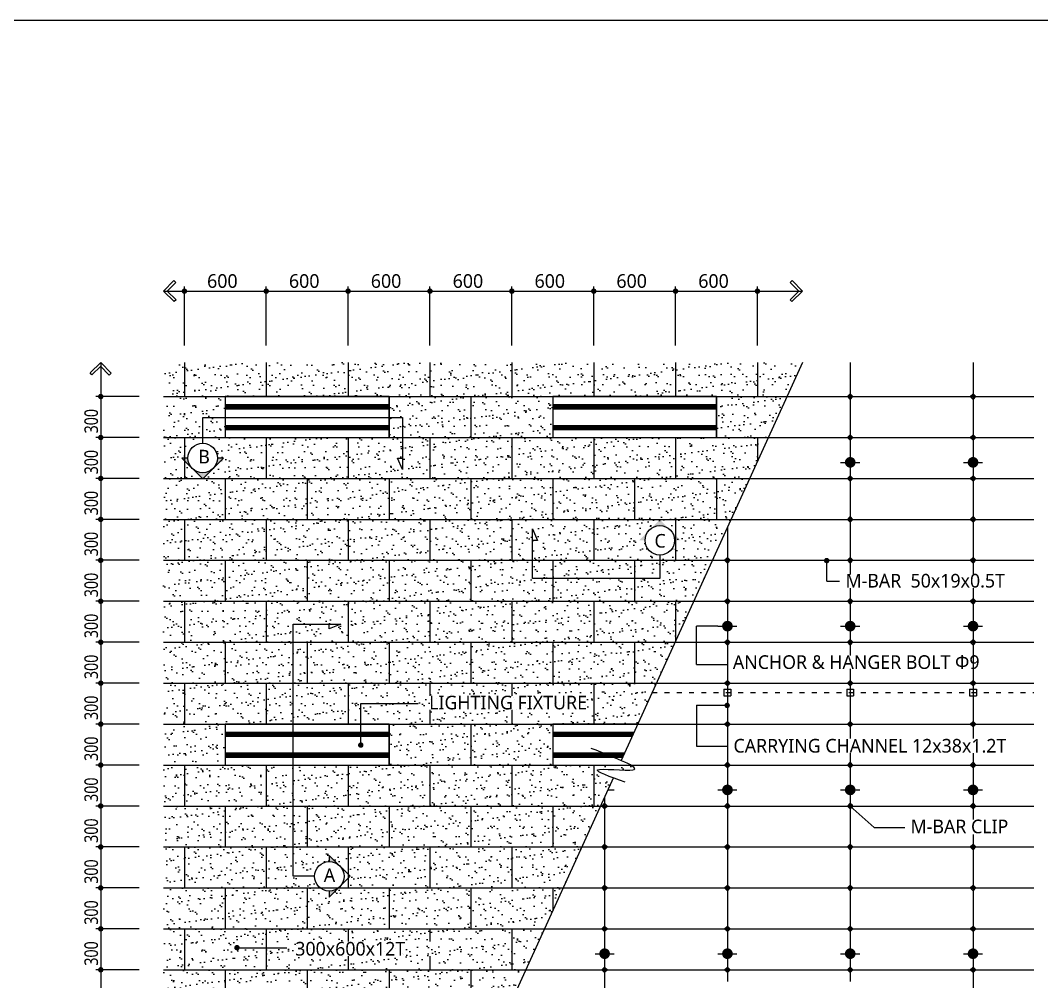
# Model space of a CAD drawing. Header units: millimetres. Extents: x 0 to 21000, y 0 to 5940.
# Drawn here: x 2495 to 4990, y 3593 to 5940 of the extents above; entities that cross this region are included whole.
import ezdxf

# ---------------------------------------------------------------- set-up
doc = ezdxf.new("R2010")
doc.units = ezdxf.units.MM
doc.linetypes.add('ACAD_ISO03W100', pattern=[30, 12, -18])
for name, color, linetype in [('ANCHOR', 4, 'Continuous'), ('CARRING', 6, 'Continuous'), ('CHANNELCLIP', 111, 'Continuous'), ('DIM', 7, 'Continuous'), ('LIG', 2, 'Continuous'), ('LIG2', 6, 'Continuous'), ('M-BAR', 2, 'Continuous'), ('M-BAR-CLIP2', 61, 'Continuous'), ('M-BAR2', 4, 'Continuous'), ('MINOR', 4, 'ACAD_ISO03W100'), ('MITONE2', 5, 'Continuous'), ('TEXT', 3, 'Continuous')]:
    doc.layers.add(name, color=color, linetype=linetype)
doc.styles.add('GHS', font='malgun.ttf')
pattern_1 = [(37.5, (-16686996.23, -37843024.51), (-1.259867162, 38.53647538), [0, -30.4, 0, -34, 0, -32.5]), (7.5, (-16686996.23, -37843024.51), (35.395534105, 56.442921305), [0, -16.4, 0, -27.4, 0, -10.5]), (327.5, (-16687020.83, -37843024.51), (62.282837235, 0.11318107), [0, -10, 0, -36, 0, -47]), (317.5, (-16687020.83, -37843024.51), (60.12253209, 17.5535113), [0, -5, 0, -23.6, 0, -27])]

# ---------------------------------------------------------------- blocks, each defined once
blk = doc.blocks.new('A$C163272C1')
at = {"layer": 'CHANNELCLIP'}
for p, q in [((0, 50), (50, 50)), ((0, 50), (0, 0)), ((50, 50), (50, 0)), ((0, 0), (50, 0))]:
    blk.add_line(p, q, dxfattribs=at)
blk = doc.blocks.new('A$C04CA2050')
at = {"layer": 'TEXT', "color": 1, "linetype": 'ByBlock', "const_width": 0.333}
blk.add_lwpolyline([(0.17, 0.33, 1), (0.5, 0.33, 1)], format="xyb", close=True, dxfattribs=at)
blk = doc.blocks.new('A$C036C36DA')
at = {"layer": 'DIM'}
for p, q in [((0, 11.67), (1.15, 12.84)), ((7.68, 6.49), (1.15, 12.84)), ((5.45, 6.39), (0, 11.67)), ((5.44, 6.54), (0.11, 1.15)), ((7.68, 6.49), (1.28, 0)), ((0.11, 1.15), (1.28, 0))]:
    blk.add_line(p, q, dxfattribs=at)
blk = doc.blocks.new('A$C2A245268')
at = {"layer": 'TEXT', "xscale": 0.2, "yscale": 0.2, "zscale": 0.2}
blk.add_blockref('A$C036C36DA', (0, 0), dxfattribs=at)
blk = doc.blocks.new('A$C52111A00')
at = {"layer": 'TEXT', "xscale": -1}
blk.add_blockref('A$C2A245268', (1.54, 0), dxfattribs=at)

msp = doc.modelspace()

# ---------------------------------------------------------------- hatches: boundary and pattern name
h = msp.add_hatch(color=256)
h.paths.add_polyline_path([(4082.4, 4695.6, -0.198912), (4093, 4670.2), (4107.9, 4670.2)])
h.paths.add_polyline_path([(4057, 4721.1), (4031.5, 4695.6, -0.198912), (4057, 4706.2, -0.198912), (4082.4, 4695.6)])
h.paths.add_polyline_path([(4021, 4670.2, -0.198912), (4031.5, 4695.6), (4006.1, 4670.2)])
h = msp.add_hatch(color=7)
h.paths.add_polyline_path([(3249.4, 3900.6), (3274.8, 3875.1, 0.198912), (3249.4, 3885.7)])
h.paths.add_polyline_path([(3274.8, 3875.1), (3300.3, 3849.7), (3274.8, 3824.2, 0.198912), (3285.4, 3849.7, 0.198912)])
h.paths.add_polyline_path([(3285.4, 3849.7, 0.198912), (3274.8, 3875.1), (3300.3, 3849.7), (3274.8, 3824.2, 0.198912)], flags=16)
h = msp.add_hatch(color=7)
h.paths.add_polyline_path([(3249.4, 3798.7), (3274.8, 3824.2, -0.198912), (3249.4, 3813.7)])
h.paths.add_polyline_path([(3274.8, 3824.2), (3300.3, 3849.7), (3274.8, 3875.1, -0.198912), (3285.4, 3849.7, -0.198912)])
h.paths.add_polyline_path([(3285.4, 3849.7, -0.198912), (3274.8, 3824.2), (3300.3, 3849.7), (3274.8, 3875.1, -0.198912)], flags=16)
at = {"layer": 'MITONE2'}
h = msp.add_hatch(dxfattribs=at)
h.set_pattern_fill('AR-SAND', color=1, scale=20, style=0)
h.set_pattern_definition(pattern_1)
h.paths.add_polyline_path([(2895.4, 5104.7), (2844.2, 5104.7), (2844.2, 5021.4), (2895.4, 5021.4)])
h.paths.add_polyline_path([(3095.4, 5104.7), (2895.4, 5104.7), (2895.4, 5021.4), (3095.4, 5021.4)])
h.paths.add_polyline_path([(3295.4, 5104.7), (3095.4, 5104.7), (3095.4, 5021.4), (3295.4, 5021.4)])
h.paths.add_polyline_path([(3495.4, 5104.7), (3295.4, 5104.7), (3295.4, 5021.4), (3495.4, 5021.4)])
h.paths.add_polyline_path([(3695.4, 5104.7), (3495.4, 5104.7), (3495.4, 5021.4), (3695.4, 5021.4)])
h.paths.add_polyline_path([(3895.4, 5104.7), (3695.4, 5104.7), (3695.4, 5021.4), (3895.4, 5021.4)])
h.paths.add_polyline_path([(4095.4, 5104.7), (3895.4, 5104.7), (3895.4, 5021.4), (4095.4, 5021.4)])
h.paths.add_polyline_path([(4295.4, 5104.7), (4095.4, 5104.7), (4095.4, 5021.4), (4295.4, 5021.4)])
h.paths.add_polyline_path([(4405.8, 5104.7), (4295.4, 5104.7), (4295.4, 5021.4), (4367.9, 5021.4)])
h = msp.add_hatch(dxfattribs=at)
h.set_pattern_fill('AR-SAND', color=1, scale=20, style=0)
h.set_pattern_definition(pattern_1)
h.paths.add_polyline_path([(4367.9, 5021.4), (4195.4, 5021.4), (4195.4, 4921.4), (4322.3, 4921.4)])
h.paths.add_polyline_path([(3795.4, 5021.4), (3595.4, 5021.4), (3595.4, 4921.4), (3795.4, 4921.4)])
h.paths.add_polyline_path([(3595.4, 5021.4), (3395.4, 5021.4), (3395.4, 4970.1), (3428.3, 4970.1), (3428.3, 4921.4), (3595.4, 4921.4)])
h.paths.add_polyline_path([(3428.3, 4970.1), (3395.4, 4970.1), (3395.4, 4921.4), (3428.3, 4921.4)])
h.paths.add_polyline_path([(2995.4, 4970.1), (2940.2, 4970.1), (2940.2, 4921.4), (2995.4, 4921.4)], flags=16)
h.paths.add_polyline_path([(2995.4, 5021.4), (2844.2, 5021.4), (2844.2, 4921.4), (2940.2, 4921.4), (2940.2, 4970.1), (2995.4, 4970.1)])
h.paths.add_polyline_path([(2895.4, 4921.4), (2844.2, 4921.4), (2844.2, 4821.4), (2895.4, 4821.4), (2895.4, 4865.1), (2889.3, 4871.2), (2895.4, 4871.2)])
h.paths.add_polyline_path([(2940.2, 4921.4), (2895.4, 4921.4), (2895.4, 4871.2), (2904.2, 4871.2, -0.414214), (2940.2, 4907.2)])
h.paths.add_polyline_path([(2895.4, 4865.1), (2895.4, 4821.4), (2939.2, 4821.4)])
h.paths.add_polyline_path([(3095.4, 4921.4), (2940.2, 4921.4), (2940.2, 4907.2, -0.414214), (2976.2, 4871.2), (2991.1, 4871.2), (2941.3, 4821.4), (3095.4, 4821.4)])
h.paths.add_polyline_path([(3295.4, 4921.4), (3095.4, 4921.4), (3095.4, 4821.4), (3295.4, 4821.4)])
h.paths.add_polyline_path([(3428.3, 4921.4), (3295.4, 4921.4), (3295.4, 4821.4), (3495.4, 4821.4), (3495.4, 4921.4), (3428.3, 4921.4), (3428.3, 4843.2), (3416.3, 4871.2), (3428.3, 4871.2)])
h.paths.add_polyline_path([(3695.4, 4921.4), (3495.4, 4921.4), (3495.4, 4821.4), (3695.4, 4821.4)])
h.paths.add_polyline_path([(3895.4, 4921.4), (3695.4, 4921.4), (3695.4, 4821.4), (3895.4, 4821.4)])
h.paths.add_polyline_path([(4095.4, 4921.4), (3895.4, 4921.4), (3895.4, 4821.4), (4095.4, 4821.4)])
h.paths.add_polyline_path([(4295.4, 4921.4), (4095.4, 4921.4), (4095.4, 4821.4), (4276.7, 4821.4), (4295.4, 4862.4)])
h.paths.add_polyline_path([(4322.3, 4921.4), (4295.4, 4921.4), (4295.4, 4862.4)])
h = msp.add_hatch(dxfattribs=at)
h.set_pattern_fill('AR-SAND', color=1, scale=20, style=0)
h.set_pattern_definition(pattern_1)
h.paths.add_polyline_path([(4276.7, 4821.4), (4195.4, 4821.4), (4195.4, 4721.4), (4231.1, 4721.4)])
h.paths.add_polyline_path([(4195.4, 4821.4), (3995.4, 4821.4), (3995.4, 4721.4), (4195.4, 4721.4)])
h.paths.add_polyline_path([(3995.4, 4821.4), (3795.4, 4821.4), (3795.4, 4721.4), (3995.4, 4721.4)])
h.paths.add_polyline_path([(3795.4, 4821.4), (3595.4, 4821.4), (3595.4, 4721.4), (3795.4, 4721.4)])
h.paths.add_polyline_path([(3595.4, 4821.4), (3395.4, 4821.4), (3395.4, 4721.4), (3595.4, 4721.4)])
h.paths.add_polyline_path([(3395.4, 4821.4), (3195.4, 4821.4), (3195.4, 4721.4), (3395.4, 4721.4)])
h.paths.add_polyline_path([(3195.4, 4821.4), (2995.4, 4821.4), (2995.4, 4721.4), (3195.4, 4721.4)])
h.paths.add_polyline_path([(2995.4, 4821.4), (2941.3, 4821.4), (2940.2, 4820.3), (2939.2, 4821.4), (2844.2, 4821.4), (2844.2, 4721.4), (2995.4, 4721.4)])
h.paths.add_polyline_path([(2895.4, 4721.4), (2844.2, 4721.4), (2844.2, 4621.4), (2895.4, 4621.4)])
h.paths.add_polyline_path([(3095.4, 4721.4), (2895.4, 4721.4), (2895.4, 4621.4), (3095.4, 4621.4)])
h.paths.add_polyline_path([(3295.4, 4721.4), (3095.4, 4721.4), (3095.4, 4621.4), (3295.4, 4621.4)])
h.paths.add_polyline_path([(3495.4, 4721.4), (3295.4, 4721.4), (3295.4, 4621.4), (3495.4, 4621.4)])
h.paths.add_polyline_path([(3695.4, 4721.4), (3495.4, 4721.4), (3495.4, 4621.4), (3695.4, 4621.4)])
h.paths.add_polyline_path([(3745.8, 4698.2), (3757.8, 4670.2), (3745.8, 4670.2), (3745.8, 4621.4), (3895.4, 4621.4), (3895.4, 4721.4), (3695.4, 4721.4), (3695.4, 4621.4), (3745.8, 4621.4)])
h.paths.add_polyline_path([(4093, 4670.2, -0.414214), (4057, 4634.2), (4057, 4621.4), (4095.4, 4621.4), (4095.4, 4721.4), (3895.4, 4721.4), (3895.4, 4621.4), (4057, 4621.4), (4057, 4634.2, -0.414214), (4021, 4670.2, -1)])
h.paths.add_polyline_path([(4231.1, 4721.4), (4095.4, 4721.4), (4095.4, 4621.4), (4185.5, 4621.4)])
h = msp.add_hatch(dxfattribs=at)
h.set_pattern_fill('AR-SAND', color=1, scale=20, style=0)
h.set_pattern_definition(pattern_1)
h.paths.add_polyline_path([(4185.5, 4621.4), (4057, 4621.4), (4057, 4576.8), (3995.4, 4576.8), (3995.4, 4521.4), (4139.9, 4521.4)])
h.paths.add_polyline_path([(4057, 4621.4), (3995.4, 4621.4), (3995.4, 4576.8), (4057, 4576.8)], flags=16)
h.paths.add_polyline_path([(3995.4, 4621.4), (3795.4, 4621.4), (3795.4, 4576.8), (3995.4, 4576.8)])
h.paths.add_polyline_path([(3995.4, 4576.8), (3795.4, 4576.8), (3795.4, 4521.4), (3995.4, 4521.4)])
h.paths.add_polyline_path([(3795.4, 4621.4), (3745.8, 4621.4), (3745.8, 4576.8), (3795.4, 4576.8)])
h.paths.add_polyline_path([(3795.4, 4576.8), (3745.8, 4576.8), (3745.8, 4621.4), (3595.4, 4621.4), (3595.4, 4521.4), (3795.4, 4521.4)])
h.paths.add_polyline_path([(3595.4, 4621.4), (3395.4, 4621.4), (3395.4, 4521.4), (3595.4, 4521.4)])
h.paths.add_polyline_path([(3395.4, 4621.4), (3195.4, 4621.4), (3195.4, 4521.4), (3395.4, 4521.4)])
h.paths.add_polyline_path([(3195.4, 4621.4), (2995.4, 4621.4), (2995.4, 4521.4), (3195.4, 4521.4)])
h.paths.add_polyline_path([(2995.4, 4621.4), (2844.2, 4621.4), (2844.2, 4521.4), (2995.4, 4521.4)])
h.paths.add_polyline_path([(2895.4, 4521.4), (2844.2, 4521.4), (2844.2, 4421.4), (2895.4, 4421.4)])
h.paths.add_polyline_path([(3095.4, 4521.4), (2895.4, 4521.4), (2895.4, 4421.4), (3095.4, 4421.4)])
h.paths.add_polyline_path([(3295.4, 4521.4), (3095.4, 4521.4), (3095.4, 4421.4), (3161.4, 4421.4), (3161.4, 4465.7), (3277.4, 4465.7), (3249.4, 4453.7), (3249.4, 4465.7), (3161.4, 4465.7), (3161.4, 4421.4), (3295.4, 4421.4)])
h.paths.add_polyline_path([(3495.4, 4521.4), (3295.4, 4521.4), (3295.4, 4421.4), (3495.4, 4421.4)])
h.paths.add_polyline_path([(3695.4, 4521.4), (3495.4, 4521.4), (3495.4, 4421.4), (3695.4, 4421.4)])
h.paths.add_polyline_path([(3895.4, 4521.4), (3695.4, 4521.4), (3695.4, 4421.4), (3895.4, 4421.4)])
h.paths.add_polyline_path([(4095.4, 4521.4), (3895.4, 4521.4), (3895.4, 4421.4), (4094.3, 4421.4), (4095.4, 4423.7)])
h.paths.add_polyline_path([(4139.9, 4521.4), (4095.4, 4521.4), (4095.4, 4423.7)])
h = msp.add_hatch(dxfattribs=at)
h.set_pattern_fill('AR-SAND', color=1, scale=20, style=0)
h.set_pattern_definition(pattern_1)
h.paths.add_polyline_path([(4094.3, 4421.4), (3995.4, 4421.4), (3995.4, 4321.4), (4048.7, 4321.4)])
h.paths.add_polyline_path([(3995.4, 4421.4), (3795.4, 4421.4), (3795.4, 4321.4), (3995.4, 4321.4)])
h.paths.add_polyline_path([(3795.4, 4421.4), (3595.4, 4421.4), (3595.4, 4321.4), (3795.4, 4321.4)])
h.paths.add_polyline_path([(3595.4, 4421.4), (3395.4, 4421.4), (3395.4, 4321.4), (3595.4, 4321.4)])
h.paths.add_polyline_path([(3395.4, 4421.4), (3195.4, 4421.4), (3195.4, 4321.4), (3395.4, 4321.4)])
h.paths.add_polyline_path([(3195.4, 4421.4), (3161.4, 4421.4), (3161.4, 4321.4), (3195.4, 4321.4)])
h.paths.add_polyline_path([(3161.4, 4421.4), (2995.4, 4421.4), (2995.4, 4321.4), (3161.4, 4321.4)])
h.paths.add_polyline_path([(2995.4, 4421.4), (2844.2, 4421.4), (2844.2, 4321.4), (2995.4, 4321.4)])
h.paths.add_polyline_path([(2895.4, 4321.4), (2844.2, 4321.4), (2844.2, 4221.4), (2895.4, 4221.4)])
h.paths.add_polyline_path([(3095.4, 4321.4), (2895.4, 4321.4), (2895.4, 4221.4), (3095.4, 4221.4)])
h.paths.add_polyline_path([(3161.4, 4321.4), (3095.4, 4321.4), (3095.4, 4221.4), (3161.4, 4221.4)])
h.paths.add_polyline_path([(3295.4, 4321.4), (3161.4, 4321.4), (3161.4, 4221.4), (3295.4, 4221.4)])
h.paths.add_polyline_path([(3895.4, 4321.4), (3295.4, 4321.4), (3295.4, 4221.4), (3895.4, 4221.4)])
h.paths.add_polyline_path([(4048.7, 4321.4), (3895.4, 4321.4), (3895.4, 4221.4), (4003.1, 4221.4)])
h.paths.add_polyline_path([(3484.7, 4249.1), (3894.2, 4249.1), (3894.2, 4300.7), (3484.7, 4300.7)], flags=24)
h = msp.add_hatch(dxfattribs=at)
h.set_pattern_fill('AR-SAND', color=1, scale=20, style=0)
h.set_pattern_definition(pattern_1)
h.paths.add_polyline_path([(3795.4, 4221.4), (3595.4, 4221.4), (3595.4, 4121.4), (3795.4, 4121.4)])
h.paths.add_polyline_path([(3595.4, 4221.4), (3395.4, 4221.4), (3395.4, 4121.4), (3595.4, 4121.4)])
h.paths.add_polyline_path([(2995.4, 4221.4), (2844.2, 4221.4), (2844.2, 4121.4), (2995.4, 4121.4)])
h.paths.add_polyline_path([(2895.4, 4121.4), (2844.2, 4121.4), (2844.2, 4021.4), (2895.4, 4021.4)])
h.paths.add_polyline_path([(3095.4, 4121.4), (2895.4, 4121.4), (2895.4, 4021.4), (3095.4, 4021.4)])
h.paths.add_polyline_path([(3161.4, 4121.4), (3095.4, 4121.4), (3095.4, 4021.4), (3161.4, 4021.4)])
h.paths.add_polyline_path([(3295.4, 4121.4), (3161.4, 4121.4), (3161.4, 4021.4), (3295.4, 4021.4)])
h.paths.add_polyline_path([(3495.4, 4121.4), (3295.4, 4121.4), (3295.4, 4021.4), (3495.4, 4021.4)])
h.paths.add_polyline_path([(3695.4, 4121.4), (3495.4, 4121.4), (3495.4, 4021.4), (3695.4, 4021.4)])
h.paths.add_polyline_path([(3895.4, 4121.4), (3695.4, 4121.4), (3695.4, 4021.4), (3895.4, 4021.4)])
h = msp.add_hatch(dxfattribs=at)
h.set_pattern_fill('AR-SAND', color=1, scale=20, style=0)
h.set_pattern_definition(pattern_1)
edge = h.paths.add_edge_path()
edge.add_spline(control_points=[(3972.4, 4079.4), (3935.8, 4092.6), (3856.4, 4121.2), (4006.2, 4102.4), (3996, 4115.4), (3985.5, 4121.4)], knot_values=[0, 0, 0, 0, 3.707806, 8.044304, 10.15109, 10.15109, 10.15109, 10.15109], degree=3, periodic=0)
edge.add_line((3985.5, 4121.4), (3957.5, 4121.4))
edge.add_line((3957.5, 4121.4), (3895.4, 4121.4))
edge.add_line((3895.4, 4121.4), (3895.4, 4021.4))
edge.add_line((3895.4, 4021.4), (3911.9, 4021.4))
edge.add_line((3911.9, 4021.4), (3943.3, 4090))
h = msp.add_hatch(dxfattribs=at)
h.set_pattern_fill('AR-SAND', color=1, scale=20, style=0)
h.set_pattern_definition(pattern_1)
h.paths.add_polyline_path([(2995.4, 4021.4), (2844.2, 4021.4), (2844.2, 3921.4), (2995.4, 3921.4)])
h.paths.add_polyline_path([(3161.4, 4021.4), (2995.4, 4021.4), (2995.4, 3921.4), (3161.4, 3921.4)])
h.paths.add_polyline_path([(3195.4, 4021.4), (3161.4, 4021.4), (3161.4, 3921.4), (3195.4, 3921.4)])
h.paths.add_polyline_path([(3395.4, 4021.4), (3195.4, 4021.4), (3195.4, 3921.4), (3395.4, 3921.4)])
h.paths.add_polyline_path([(3595.4, 4021.4), (3395.4, 4021.4), (3395.4, 3921.4), (3595.4, 3921.4)])
h.paths.add_polyline_path([(3795.4, 4021.4), (3595.4, 4021.4), (3595.4, 3921.4), (3795.4, 3921.4)])
h.paths.add_polyline_path([(3911.9, 4021.4), (3795.4, 4021.4), (3795.4, 3921.4), (3866.4, 3921.4)])
h.paths.add_polyline_path([(3866.4, 3921.4), (3695.4, 3921.4), (3695.4, 3821.4), (3820.8, 3821.4)])
h.paths.add_polyline_path([(3695.4, 3921.4), (3495.4, 3921.4), (3495.4, 3821.4), (3695.4, 3821.4)])
h.paths.add_polyline_path([(3495.4, 3921.4), (3295.4, 3921.4), (3295.4, 3854.6), (3300.3, 3849.7), (3295.4, 3844.7), (3295.4, 3821.4), (3495.4, 3821.4)])
h.paths.add_polyline_path([(3295.4, 3921.4), (3161.4, 3921.4), (3161.4, 3849.7), (3213.4, 3849.7, -0.414214), (3249.4, 3885.7), (3249.4, 3900.6), (3295.4, 3854.6)])
h.paths.add_polyline_path([(3213.4, 3849.7), (3161.4, 3849.7), (3161.4, 3921.4), (3095.4, 3921.4), (3095.4, 3821.4), (3227.1, 3821.4, -0.229994)])
h.paths.add_polyline_path([(3095.4, 3921.4), (2895.4, 3921.4), (2895.4, 3821.4), (3095.4, 3821.4)])
h.paths.add_polyline_path([(2895.4, 3921.4), (2844.2, 3921.4), (2844.2, 3821.4), (2895.4, 3821.4)])
h.paths.add_polyline_path([(3295.4, 3844.7), (3272, 3821.4), (3295.4, 3821.4)])
h.paths.add_polyline_path([(2995.4, 3821.4), (2844.2, 3821.4), (2844.2, 3721.4), (2995.4, 3721.4)])
h.paths.add_polyline_path([(3195.4, 3821.4), (2995.4, 3821.4), (2995.4, 3721.4), (3195.4, 3721.4)])
h.paths.add_polyline_path([(3395.4, 3821.4), (3272, 3821.4), (3249.4, 3798.7), (3249.4, 3813.7, -0.168196), (3227.1, 3821.4), (3195.4, 3821.4), (3195.4, 3721.4), (3395.4, 3721.4)])
h.paths.add_polyline_path([(3595.4, 3821.4), (3395.4, 3821.4), (3395.4, 3721.4), (3595.4, 3721.4)])
h.paths.add_polyline_path([(3795.4, 3821.4), (3595.4, 3821.4), (3595.4, 3721.4), (3775.2, 3721.4), (3795.4, 3765.7)])
h.paths.add_polyline_path([(3820.8, 3821.4), (3795.4, 3821.4), (3795.4, 3765.7)])
h.paths.add_polyline_path([(3775.2, 3721.4), (3695.4, 3721.4), (3695.4, 3621.4), (3729.6, 3621.4)])
h.paths.add_polyline_path([(3695.4, 3721.4), (2895.4, 3721.4), (2895.4, 3621.4), (3695.4, 3621.4)])
h.paths.add_polyline_path([(2895.4, 3721.4), (2844.2, 3721.4), (2844.2, 3621.4), (2895.4, 3621.4)])
h.paths.add_polyline_path([(3157.8, 3647.1), (3640.3, 3647.1), (3640.3, 3697.8), (3157.8, 3697.8)], flags=24)
h = msp.add_hatch(dxfattribs=at)
h.set_pattern_fill('AR-SAND', color=1, scale=20, style=0)
h.set_pattern_definition(pattern_1)
h.paths.add_polyline_path([(2995.4, 3621.4), (2844.2, 3621.4), (2844.2, 3521.4), (2995.4, 3521.4)])
h.paths.add_polyline_path([(3195.4, 3621.4), (2995.4, 3621.4), (2995.4, 3521.4), (3195.4, 3521.4)])
h.paths.add_polyline_path([(3395.4, 3621.4), (3195.4, 3621.4), (3195.4, 3521.4), (3395.4, 3521.4)])
h.paths.add_polyline_path([(3595.4, 3621.4), (3395.4, 3621.4), (3395.4, 3521.4), (3595.4, 3521.4)])
h.paths.add_polyline_path([(3729.6, 3621.4), (3595.4, 3621.4), (3595.4, 3521.4), (3684, 3521.4)])
h.paths.add_polyline_path([(3684, 3521.4), (3495.4, 3521.4), (3495.4, 3421.4), (3638.4, 3421.4)])
h.paths.add_polyline_path([(3495.4, 3521.4), (3295.4, 3521.4), (3295.4, 3421.4), (3495.4, 3421.4)])
h.paths.add_polyline_path([(3295.4, 3521.4), (3095.4, 3521.4), (3095.4, 3421.4), (3295.4, 3421.4)])
h.paths.add_polyline_path([(3095.4, 3521.4), (2895.4, 3521.4), (2895.4, 3421.4), (3095.4, 3421.4)])
h.paths.add_polyline_path([(2895.4, 3521.4), (2844.2, 3521.4), (2844.2, 3421.4), (2895.4, 3421.4)])
at = {"layer": 'TEXT'}
h = msp.add_hatch(color=7, dxfattribs=at)
h.paths.add_polyline_path([(2991.1, 4871.2), (2976.2, 4871.2, -0.198912), (2965.7, 4845.7)])
h.paths.add_polyline_path([(2965.7, 4845.7, -0.414214), (2914.8, 4845.7), (2940.2, 4820.3)])
h.paths.add_polyline_path([(2904.2, 4871.2), (2889.3, 4871.2), (2914.8, 4845.7, -0.198912)])

# ---------------------------------------------------------------- linework, layer by layer
for p, q in [((4405.8, 5104.7), (3962.6, 4132.5)), ((3943.7, 4091), (3509.2, 3138))]:
    msp.add_line(p, q)
msp.add_lwpolyline([(0, 0), (8400, 0), (8400, 5940), (0, 5940)], close=True)
msp.add_spline([(3972.4, 4079.4), (3904.7, 4109.7), (3991.4, 4109.6), (3889.6, 4161.9)], degree=3)
at = {"layer": 'ANCHOR'}
for p, q in [((4498.7, 4860.7), (4545.4, 4860.7)), ((4798.7, 4860.7), (4845.4, 4860.7)), ((4198.7, 4460.7), (4245.4, 4460.7)), ((4498.7, 4460.7), (4545.4, 4460.7)), ((4798.7, 4460.7), (4845.4, 4460.7)), ((3929.9, 4060.7), (3945.4, 4060.7)), ((4198.7, 4060.7), (4245.4, 4060.7)), ((4498.7, 4060.7), (4545.4, 4060.7)), ((4798.7, 4060.7), (4845.4, 4060.7)), ((3898.7, 3660.7), (3945.4, 3660.7)), ((4198.7, 3660.7), (4245.4, 3660.7)), ((4498.7, 3660.7), (4545.4, 3660.7)), ((4798.7, 3660.7), (4845.4, 3660.7))]:
    msp.add_line(p, q, dxfattribs=at)
at = {"layer": 'ANCHOR', "const_width": 13}
for points in [[(4515.6, 4860.7, 1), (4528.6, 4860.7, 1)], [(4815.6, 4860.7, 1), (4828.6, 4860.7, 1)], [(4215.6, 4460.7, 1), (4228.6, 4460.7, 1)], [(4515.6, 4460.7, 1), (4528.6, 4460.7, 1)], [(4815.6, 4460.7, 1), (4828.6, 4460.7, 1)], [(4215.6, 4060.7, 1), (4228.6, 4060.7, 1)], [(4515.6, 4060.7, 1), (4528.6, 4060.7, 1)], [(4815.6, 4060.7, 1), (4828.6, 4060.7, 1)], [(3915.6, 3660.7, 1), (3928.6, 3660.7, 1)], [(4215.6, 3660.7, 1), (4228.6, 3660.7, 1)], [(4515.6, 3660.7, 1), (4528.6, 3660.7, 1)], [(4815.6, 3660.7, 1), (4828.6, 3660.7, 1)]]:
    msp.add_lwpolyline(points, format="xyb", close=True, dxfattribs=at)
at = {"layer": 'CARRING', "color": 2}
for p, q in [((4522.1, 5104.7), (4522.1, 4586.9)), ((4822.1, 5104.7), (4822.1, 4728.1)), ((4822.1, 4742.5), (4822.1, 4586.9)), ((4222.1, 4701.6), (4222.1, 4388.6)), ((4522.1, 4553.3), (4522.1, 4388.6)), ((4822.1, 4553.3), (4822.1, 4186)), ((4222.1, 4414.6), (4222.1, 4167.8)), ((4522.1, 4356.2), (4522.1, 4186)), ((4222.1, 4167.8), (4222.1, 3592.8)), ((4522.1, 4150.4), (4522.1, 3592.8)), ((4822.1, 4150.4), (4822.1, 3988.6)), ((3922.1, 4043.5), (3922.1, 3138)), ((4822.1, 3951.4), (4822.1, 3528.1))]:
    msp.add_line(p, q, dxfattribs=at)
at = {"layer": 'DIM', "linetype": 'ByBlock'}
for p, q in [((2895.4, 5145.7), (2895.4, 5290.4)), ((3095.4, 5145.7), (3095.4, 5290.4)), ((3295.4, 5145.7), (3295.4, 5290.4)), ((3495.4, 5145.7), (3495.4, 5290.4)), ((3695.4, 5145.7), (3695.4, 5290.4)), ((3895.4, 5145.7), (3895.4, 5290.4)), ((4095.4, 5145.7), (4095.4, 5290.4)), ((4295.4, 5145.7), (4295.4, 5290.4)), ((2844.2, 5278.8), (2995.4, 5278.8)), ((2892.1, 5278.8), (3095.4, 5278.8)), ((3092.1, 5278.8), (3295.4, 5278.8)), ((3292.1, 5278.8), (3307.7, 5278.8)), ((3292.1, 5278.8), (3495.4, 5278.8)), ((3492.1, 5278.8), (3507.7, 5278.8)), ((3492.1, 5278.8), (3695.4, 5278.8)), ((3692.1, 5278.8), (3707.7, 5278.8)), ((3692.1, 5278.8), (3895.4, 5278.8)), ((3892.1, 5278.8), (3907.7, 5278.8)), ((3892.1, 5278.8), (4095.4, 5278.8)), ((4092.1, 5278.8), (4107.7, 5278.8)), ((4092.1, 5278.8), (4295.4, 5278.8)), ((4292.1, 5278.8), (4307.7, 5278.8)), ((4292.1, 5278.8), (4405.8, 5278.8)), ((2784.9, 5021.4), (2679.3, 5021.4)), ((2784.9, 4921.4), (2679.3, 4921.4)), ((2784.9, 4821.4), (2679.3, 4821.4)), ((2784.9, 4721.4), (2679.3, 4721.4)), ((2784.9, 4621.4), (2679.3, 4621.4)), ((2784.9, 4521.4), (2679.3, 4521.4)), ((2784.9, 4421.4), (2679.3, 4421.4)), ((2784.9, 4321.4), (2679.3, 4321.4)), ((2784.9, 4221.4), (2679.3, 4221.4)), ((2784.9, 4121.4), (2679.3, 4121.4)), ((2784.9, 4021.4), (2679.3, 4021.4)), ((2784.9, 3921.4), (2679.3, 3921.4)), ((2784.9, 3821.4), (2679.3, 3821.4)), ((2784.9, 3721.4), (2679.3, 3721.4)), ((2784.9, 3621.4), (2679.3, 3621.4))]:
    msp.add_line(p, q, dxfattribs=at)
at = {"layer": 'DIM'}
for p, q in [((2691, 5104.7), (2691, 5021.4)), ((2691, 5021.4), (2691, 4921.4)), ((2691, 4921.4), (2691, 4821.4)), ((2691, 4821.4), (2691, 4721.4)), ((2691, 4721.4), (2691, 4621.4)), ((2691, 4621.4), (2691, 4521.4)), ((2691, 4521.4), (2691, 4421.4)), ((2691, 4421.4), (2691, 4321.4)), ((2691, 4321.4), (2691, 4221.4)), ((2691, 4221.4), (2691, 4121.4)), ((2691, 4121.4), (2691, 4021.4)), ((2691, 4021.4), (2691, 3921.4)), ((2691, 3921.4), (2691, 3821.4)), ((2691, 3821.4), (2691, 3721.4)), ((2691, 3721.4), (2691, 3621.4)), ((2691, 3621.4), (2691, 3521.4))]:
    msp.add_line(p, q, dxfattribs=at)
at = {"layer": 'DIM', "linetype": 'ByBlock', "const_width": 6.67}
for points in [[(2898.7, 5278.8, -1), (2892.1, 5278.8, -1)], [(3098.7, 5278.8, -1), (3092.1, 5278.8, -1)], [(3298.7, 5278.8, -1), (3292.1, 5278.8, -1)], [(3498.7, 5278.8, -1), (3492.1, 5278.8, -1)], [(3698.7, 5278.8, -1), (3692.1, 5278.8, -1)], [(3898.7, 5278.8, -1), (3892.1, 5278.8, -1)], [(4098.7, 5278.8, -1), (4092.1, 5278.8, -1)], [(4298.7, 5278.8, -1), (4292.1, 5278.8, -1)], [(2694.3, 5021.4, 1), (2687.7, 5021.4, 1)], [(2694.3, 4921.4, 1), (2687.7, 4921.4, 1)], [(2694.3, 4821.4, 1), (2687.7, 4821.4, 1)], [(2694.3, 4721.4, 1), (2687.7, 4721.4, 1)], [(2694.3, 4621.4, 1), (2687.7, 4621.4, 1)], [(2694.3, 4521.4, 1), (2687.7, 4521.4, 1)], [(2694.3, 4421.4, 1), (2687.7, 4421.4, 1)], [(2694.3, 4321.4, 1), (2687.7, 4321.4, 1)], [(2694.3, 4221.4, 1), (2687.7, 4221.4, 1)], [(2694.3, 4121.4, 1), (2687.7, 4121.4, 1)], [(2694.3, 4021.4, 1), (2687.7, 4021.4, 1)], [(2694.3, 3921.4, 1), (2687.7, 3921.4, 1)], [(2694.3, 3821.4, 1), (2687.7, 3821.4, 1)], [(2694.3, 3721.4, 1), (2687.7, 3721.4, 1)], [(2694.3, 3621.4, 1), (2687.7, 3621.4, 1)]]:
    msp.add_lwpolyline(points, format="xyb", close=True, dxfattribs=at)
at = {"layer": 'LIG'}
for points in [[(3395.4, 5021.4), (2995.4, 5021.4), (2995.4, 4921.4), (3395.4, 4921.4)], [(4195.4, 5021.4), (3795.4, 5021.4), (3795.4, 4921.4), (4195.4, 4921.4)], [(3395.4, 4221.4), (2995.4, 4221.4), (2995.4, 4121.4), (3395.4, 4121.4)]]:
    msp.add_lwpolyline(points, close=True, dxfattribs=at)
msp.add_lwpolyline([(4003.1, 4221.4), (3795.4, 4221.4), (3795.4, 4121.4), (3957.5, 4121.4)], dxfattribs=at)
at = {"layer": 'LIG2'}
for p, q in [((2995.4, 5001.8), (3395.4, 5001.8)), ((2995.4, 4999.3), (3395.4, 4999.3)), ((2995.4, 4996.8), (3395.4, 4996.8)), ((2995.4, 4994.3), (3395.4, 4994.3)), ((2995.4, 4991.8), (3395.4, 4991.8)), ((3795.4, 5001.8), (4195.4, 5001.8)), ((3795.4, 4999.3), (4195.4, 4999.3)), ((3795.4, 4996.8), (4195.4, 4996.8)), ((3795.4, 4994.3), (4195.4, 4994.3)), ((3795.4, 4991.8), (4195.4, 4991.8)), ((2995.4, 4951), (3395.4, 4951)), ((2995.4, 4948.5), (3395.4, 4948.5)), ((2995.4, 4946), (3395.4, 4946)), ((2995.4, 4943.5), (3395.4, 4943.5)), ((2995.4, 4941), (3395.4, 4941)), ((3795.4, 4951), (4195.4, 4951)), ((3795.4, 4948.5), (4195.4, 4948.5)), ((3795.4, 4946), (4195.4, 4946)), ((3795.4, 4943.5), (4195.4, 4943.5)), ((3795.4, 4941), (4195.4, 4941)), ((2995.4, 4201.8), (3395.4, 4201.8)), ((2995.4, 4199.3), (3395.4, 4199.3)), ((2995.4, 4196.8), (3395.4, 4196.8)), ((2995.4, 4194.3), (3395.4, 4194.3)), ((2995.4, 4191.8), (3395.4, 4191.8)), ((3795.4, 4201.8), (3994.2, 4201.8)), ((3795.4, 4199.3), (3993.1, 4199.3)), ((3795.4, 4196.8), (3991.9, 4196.8)), ((3795.4, 4194.3), (3990.8, 4194.3)), ((3795.4, 4191.8), (3989.6, 4191.8)), ((2995.4, 4151), (3395.4, 4151)), ((2995.4, 4148.5), (3395.4, 4148.5)), ((2995.4, 4146), (3395.4, 4146)), ((2995.4, 4143.5), (3395.4, 4143.5)), ((3795.4, 4151), (3971, 4151)), ((3795.4, 4148.5), (3969.9, 4148.5)), ((3795.4, 4146), (3968.7, 4146)), ((3795.4, 4143.5), (3967.6, 4143.5)), ((2995.4, 4141), (3395.4, 4141)), ((3795.4, 4141), (3966.5, 4141))]:
    msp.add_line(p, q, dxfattribs=at)
at = {"layer": 'M-BAR', "color": 6}
for p, q in [((4367.9, 5021.4), (4970.9, 5021.4)), ((4322.3, 4921.4), (4970.9, 4921.4)), ((4276.7, 4821.4), (4970.9, 4821.4)), ((4231.1, 4721.4), (4970.9, 4721.4)), ((4185.5, 4621.4), (4970.9, 4621.4)), ((4139.9, 4521.4), (4970.9, 4521.4)), ((4094.3, 4421.4), (4970.9, 4421.4)), ((4048.7, 4321.4), (4970.9, 4321.4)), ((4003.1, 4221.4), (4970.9, 4221.4)), ((3957.5, 4121.4), (4970.9, 4121.4)), ((3911.9, 4021.4), (4970.9, 4021.4)), ((3866.4, 3921.4), (4970.9, 3921.4)), ((3820.8, 3821.4), (4970.9, 3821.4)), ((3775.2, 3721.4), (4970.9, 3721.4)), ((3729.6, 3621.4), (4970.9, 3621.4))]:
    msp.add_line(p, q, dxfattribs=at)
at = {"layer": 'M-BAR-CLIP2'}
for p, q in [((4522.1, 5028.1), (4515.3, 5021.4)), ((4515.3, 5021.4), (4522.1, 5014.6)), ((4518.7, 5024.7), (4525.4, 5018)), ((4525.4, 5024.7), (4518.7, 5018)), ((4528.8, 5021.4), (4522.1, 5028.1)), ((4522.1, 5014.6), (4528.8, 5021.4)), ((4822.1, 5028.1), (4815.3, 5021.4)), ((4815.3, 5021.4), (4822.1, 5014.6)), ((4818.7, 5024.7), (4825.4, 5018)), ((4825.4, 5024.7), (4818.7, 5018)), ((4828.8, 5021.4), (4822.1, 5028.1)), ((4822.1, 5014.6), (4828.8, 5021.4)), ((4522.1, 4928.1), (4515.3, 4921.4)), ((4515.3, 4921.4), (4522.1, 4914.6)), ((4518.7, 4924.7), (4525.4, 4918)), ((4525.4, 4924.7), (4518.7, 4918)), ((4528.8, 4921.4), (4522.1, 4928.1)), ((4522.1, 4914.6), (4528.8, 4921.4)), ((4822.1, 4928.1), (4815.3, 4921.4)), ((4815.3, 4921.4), (4822.1, 4914.6)), ((4825.4, 4924.7), (4818.7, 4918)), ((4818.7, 4924.7), (4825.4, 4918)), ((4828.8, 4921.4), (4822.1, 4928.1)), ((4822.1, 4914.6), (4828.8, 4921.4)), ((4522.1, 4828.1), (4515.3, 4821.4)), ((4515.3, 4821.4), (4522.1, 4814.6)), ((4525.4, 4824.7), (4518.7, 4818)), ((4518.7, 4824.7), (4525.4, 4818)), ((4528.8, 4821.4), (4522.1, 4828.1)), ((4522.1, 4814.6), (4528.8, 4821.4)), ((4822.1, 4828.1), (4815.3, 4821.4)), ((4815.3, 4821.4), (4822.1, 4814.6)), ((4825.4, 4824.7), (4818.7, 4818)), ((4818.7, 4824.7), (4825.4, 4818)), ((4828.8, 4821.4), (4822.1, 4828.1)), ((4822.1, 4814.6), (4828.8, 4821.4)), ((4522.1, 4728.1), (4515.3, 4721.4)), ((4515.3, 4721.4), (4522.1, 4714.6)), ((4518.7, 4724.7), (4525.4, 4718)), ((4525.4, 4724.7), (4518.7, 4718)), ((4528.8, 4721.4), (4522.1, 4728.1)), ((4522.1, 4714.6), (4528.8, 4721.4)), ((4822.1, 4728.1), (4815.3, 4721.4)), ((4815.3, 4721.4), (4822.1, 4714.6)), ((4825.4, 4724.7), (4818.7, 4718)), ((4818.7, 4724.7), (4825.4, 4718)), ((4828.8, 4721.4), (4822.1, 4728.1)), ((4822.1, 4714.6), (4828.8, 4721.4)), ((4222.1, 4628.1), (4215.3, 4621.4)), ((4215.3, 4621.4), (4222.1, 4614.6)), ((4218.7, 4624.7), (4225.4, 4618)), ((4225.4, 4624.7), (4218.7, 4618)), ((4228.8, 4621.4), (4222.1, 4628.1)), ((4222.1, 4614.6), (4228.8, 4621.4)), ((4522.1, 4628.1), (4515.3, 4621.4)), ((4515.3, 4621.4), (4522.1, 4614.6)), ((4525.4, 4624.7), (4518.7, 4618)), ((4518.7, 4624.7), (4525.4, 4618)), ((4528.8, 4621.4), (4522.1, 4628.1)), ((4522.1, 4614.6), (4528.8, 4621.4)), ((4822.1, 4628.1), (4815.3, 4621.4)), ((4815.3, 4621.4), (4822.1, 4614.6)), ((4825.4, 4624.7), (4818.7, 4618)), ((4818.7, 4624.7), (4825.4, 4618)), ((4828.8, 4621.4), (4822.1, 4628.1)), ((4822.1, 4614.6), (4828.8, 4621.4)), ((4222.1, 4528.1), (4215.3, 4521.4)), ((4215.3, 4521.4), (4222.1, 4514.6)), ((4225.4, 4524.7), (4218.7, 4518)), ((4218.7, 4524.7), (4225.4, 4518)), ((4228.8, 4521.4), (4222.1, 4528.1)), ((4222.1, 4514.6), (4228.8, 4521.4)), ((4522.1, 4528.1), (4515.3, 4521.4)), ((4515.3, 4521.4), (4522.1, 4514.6)), ((4518.7, 4524.7), (4525.4, 4518)), ((4525.4, 4524.7), (4518.7, 4518)), ((4528.8, 4521.4), (4522.1, 4528.1)), ((4522.1, 4514.6), (4528.8, 4521.4)), ((4822.1, 4528.1), (4815.3, 4521.4)), ((4815.3, 4521.4), (4822.1, 4514.6)), ((4825.4, 4524.7), (4818.7, 4518)), ((4818.7, 4524.7), (4825.4, 4518)), ((4828.8, 4521.4), (4822.1, 4528.1)), ((4822.1, 4514.6), (4828.8, 4521.4)), ((4222.1, 4428.1), (4215.3, 4421.4)), ((4215.3, 4421.4), (4222.1, 4414.6)), ((4218.7, 4424.7), (4225.4, 4418)), ((4225.4, 4424.7), (4218.7, 4418)), ((4228.8, 4421.4), (4222.1, 4428.1)), ((4222.1, 4414.6), (4228.8, 4421.4)), ((4522.1, 4428.1), (4515.3, 4421.4)), ((4515.3, 4421.4), (4522.1, 4414.6)), ((4525.4, 4424.7), (4518.7, 4418)), ((4518.7, 4424.7), (4525.4, 4418)), ((4528.8, 4421.4), (4522.1, 4428.1)), ((4522.1, 4414.6), (4528.8, 4421.4)), ((4822.1, 4428.1), (4815.3, 4421.4)), ((4815.3, 4421.4), (4822.1, 4414.6)), ((4825.4, 4424.7), (4818.7, 4418)), ((4818.7, 4424.7), (4825.4, 4418)), ((4828.8, 4421.4), (4822.1, 4428.1)), ((4822.1, 4414.6), (4828.8, 4421.4)), ((4222.1, 4328.1), (4215.3, 4321.4)), ((4215.3, 4321.4), (4222.1, 4314.6)), ((4225.4, 4324.7), (4218.7, 4318)), ((4218.7, 4324.7), (4225.4, 4318)), ((4228.8, 4321.4), (4222.1, 4328.1)), ((4222.1, 4314.6), (4228.8, 4321.4)), ((4522.1, 4328.1), (4515.3, 4321.4)), ((4515.3, 4321.4), (4522.1, 4314.6)), ((4518.7, 4324.7), (4525.4, 4318)), ((4525.4, 4324.7), (4518.7, 4318)), ((4528.8, 4321.4), (4522.1, 4328.1)), ((4522.1, 4314.6), (4528.8, 4321.4)), ((4822.1, 4328.1), (4815.3, 4321.4)), ((4815.3, 4321.4), (4822.1, 4314.6)), ((4825.4, 4324.7), (4818.7, 4318)), ((4818.7, 4324.7), (4825.4, 4318)), ((4828.8, 4321.4), (4822.1, 4328.1)), ((4822.1, 4314.6), (4828.8, 4321.4)), ((4222.1, 4228.1), (4215.3, 4221.4)), ((4215.3, 4221.4), (4222.1, 4214.6)), ((4218.7, 4224.7), (4225.4, 4218)), ((4225.4, 4224.7), (4218.7, 4218)), ((4228.8, 4221.4), (4222.1, 4228.1)), ((4222.1, 4214.6), (4228.8, 4221.4)), ((4522.1, 4228.1), (4515.3, 4221.4)), ((4515.3, 4221.4), (4522.1, 4214.6)), ((4525.4, 4224.7), (4518.7, 4218)), ((4518.7, 4224.7), (4525.4, 4218)), ((4528.8, 4221.4), (4522.1, 4228.1)), ((4522.1, 4214.6), (4528.8, 4221.4)), ((4822.1, 4228.1), (4815.3, 4221.4)), ((4815.3, 4221.4), (4822.1, 4214.6)), ((4825.4, 4224.7), (4818.7, 4218)), ((4818.7, 4224.7), (4825.4, 4218)), ((4828.8, 4221.4), (4822.1, 4228.1)), ((4822.1, 4214.6), (4828.8, 4221.4)), ((4222.1, 4128.1), (4215.3, 4121.4)), ((4215.3, 4121.4), (4222.1, 4114.6)), ((4225.4, 4124.7), (4218.7, 4118)), ((4218.7, 4124.7), (4225.4, 4118)), ((4228.8, 4121.4), (4222.1, 4128.1)), ((4222.1, 4114.6), (4228.8, 4121.4)), ((4522.1, 4128.1), (4515.3, 4121.4)), ((4515.3, 4121.4), (4522.1, 4114.6)), ((4518.7, 4124.7), (4525.4, 4118)), ((4525.4, 4124.7), (4518.7, 4118)), ((4528.8, 4121.4), (4522.1, 4128.1)), ((4522.1, 4114.6), (4528.8, 4121.4)), ((4822.1, 4128.1), (4815.3, 4121.4)), ((4815.3, 4121.4), (4822.1, 4114.6)), ((4825.4, 4124.7), (4818.7, 4118)), ((4818.7, 4124.7), (4825.4, 4118)), ((4828.8, 4121.4), (4822.1, 4128.1)), ((4822.1, 4114.6), (4828.8, 4121.4)), ((3922.1, 4028.1), (3915.3, 4021.4)), ((3915.3, 4021.4), (3922.1, 4014.6)), ((3918.7, 4024.7), (3925.4, 4018)), ((3925.4, 4024.7), (3918.7, 4018)), ((3928.8, 4021.4), (3922.1, 4028.1)), ((3922.1, 4014.6), (3928.8, 4021.4)), ((4222.1, 4028.1), (4215.3, 4021.4)), ((4215.3, 4021.4), (4222.1, 4014.6)), ((4218.7, 4024.7), (4225.4, 4018)), ((4225.4, 4024.7), (4218.7, 4018)), ((4228.8, 4021.4), (4222.1, 4028.1)), ((4222.1, 4014.6), (4228.8, 4021.4)), ((4522.1, 4028.1), (4515.3, 4021.4)), ((4515.3, 4021.4), (4522.1, 4014.6)), ((4525.4, 4024.7), (4518.7, 4018)), ((4518.7, 4024.7), (4525.4, 4018)), ((4528.8, 4021.4), (4522.1, 4028.1)), ((4522.1, 4014.6), (4528.8, 4021.4)), ((4822.1, 4028.1), (4815.3, 4021.4)), ((4815.3, 4021.4), (4822.1, 4014.6)), ((4825.4, 4024.7), (4818.7, 4018)), ((4818.7, 4024.7), (4825.4, 4018)), ((4828.8, 4021.4), (4822.1, 4028.1)), ((4822.1, 4014.6), (4828.8, 4021.4)), ((3922.1, 3928.1), (3915.3, 3921.4)), ((3915.3, 3921.4), (3922.1, 3914.6)), ((3925.4, 3924.7), (3918.7, 3918)), ((3918.7, 3924.7), (3925.4, 3918)), ((3928.8, 3921.4), (3922.1, 3928.1)), ((3922.1, 3914.6), (3928.8, 3921.4)), ((4222.1, 3928.1), (4215.3, 3921.4)), ((4215.3, 3921.4), (4222.1, 3914.6)), ((4225.4, 3924.7), (4218.7, 3918)), ((4218.7, 3924.7), (4225.4, 3918)), ((4228.8, 3921.4), (4222.1, 3928.1)), ((4222.1, 3914.6), (4228.8, 3921.4)), ((4522.1, 3928.1), (4515.3, 3921.4)), ((4515.3, 3921.4), (4522.1, 3914.6)), ((4518.7, 3924.7), (4525.4, 3918)), ((4525.4, 3924.7), (4518.7, 3918)), ((4528.8, 3921.4), (4522.1, 3928.1)), ((4522.1, 3914.6), (4528.8, 3921.4)), ((4822.1, 3928.1), (4815.3, 3921.4)), ((4815.3, 3921.4), (4822.1, 3914.6)), ((4825.4, 3924.7), (4818.7, 3918)), ((4818.7, 3924.7), (4825.4, 3918)), ((4828.8, 3921.4), (4822.1, 3928.1)), ((4822.1, 3914.6), (4828.8, 3921.4)), ((3922.1, 3828.1), (3915.3, 3821.4)), ((3915.3, 3821.4), (3922.1, 3814.6)), ((3918.7, 3824.7), (3925.4, 3818)), ((3925.4, 3824.7), (3918.7, 3818)), ((3928.8, 3821.4), (3922.1, 3828.1)), ((3922.1, 3814.6), (3928.8, 3821.4)), ((4222.1, 3828.1), (4215.3, 3821.4)), ((4215.3, 3821.4), (4222.1, 3814.6)), ((4218.7, 3824.7), (4225.4, 3818)), ((4225.4, 3824.7), (4218.7, 3818)), ((4228.8, 3821.4), (4222.1, 3828.1)), ((4222.1, 3814.6), (4228.8, 3821.4)), ((4522.1, 3828.1), (4515.3, 3821.4)), ((4515.3, 3821.4), (4522.1, 3814.6)), ((4525.4, 3824.7), (4518.7, 3818)), ((4518.7, 3824.7), (4525.4, 3818)), ((4528.8, 3821.4), (4522.1, 3828.1)), ((4522.1, 3814.6), (4528.8, 3821.4)), ((4822.1, 3828.1), (4815.3, 3821.4)), ((4815.3, 3821.4), (4822.1, 3814.6)), ((4825.4, 3824.7), (4818.7, 3818)), ((4818.7, 3824.7), (4825.4, 3818)), ((4828.8, 3821.4), (4822.1, 3828.1)), ((4822.1, 3814.6), (4828.8, 3821.4)), ((3922.1, 3728.1), (3915.3, 3721.4)), ((3915.3, 3721.4), (3922.1, 3714.6)), ((3925.4, 3724.7), (3918.7, 3718)), ((3918.7, 3724.7), (3925.4, 3718)), ((3928.8, 3721.4), (3922.1, 3728.1)), ((3922.1, 3714.6), (3928.8, 3721.4)), ((4222.1, 3728.1), (4215.3, 3721.4)), ((4215.3, 3721.4), (4222.1, 3714.6)), ((4225.4, 3724.7), (4218.7, 3718)), ((4218.7, 3724.7), (4225.4, 3718)), ((4228.8, 3721.4), (4222.1, 3728.1)), ((4222.1, 3714.6), (4228.8, 3721.4)), ((4522.1, 3728.1), (4515.3, 3721.4)), ((4515.3, 3721.4), (4522.1, 3714.6)), ((4518.7, 3724.7), (4525.4, 3718)), ((4525.4, 3724.7), (4518.7, 3718)), ((4528.8, 3721.4), (4522.1, 3728.1)), ((4522.1, 3714.6), (4528.8, 3721.4)), ((4822.1, 3728.1), (4815.3, 3721.4)), ((4815.3, 3721.4), (4822.1, 3714.6)), ((4825.4, 3724.7), (4818.7, 3718)), ((4818.7, 3724.7), (4825.4, 3718)), ((4828.8, 3721.4), (4822.1, 3728.1)), ((4822.1, 3714.6), (4828.8, 3721.4)), ((3922.1, 3628.1), (3915.3, 3621.4)), ((3915.3, 3621.4), (3922.1, 3614.6)), ((3918.7, 3624.7), (3925.4, 3618)), ((3925.4, 3624.7), (3918.7, 3618)), ((3928.8, 3621.4), (3922.1, 3628.1)), ((3922.1, 3614.6), (3928.8, 3621.4)), ((4222.1, 3628.1), (4215.3, 3621.4)), ((4215.3, 3621.4), (4222.1, 3614.6)), ((4218.7, 3624.7), (4225.4, 3618)), ((4225.4, 3624.7), (4218.7, 3618)), ((4228.8, 3621.4), (4222.1, 3628.1)), ((4222.1, 3614.6), (4228.8, 3621.4)), ((4522.1, 3628.1), (4515.3, 3621.4)), ((4515.3, 3621.4), (4522.1, 3614.6)), ((4525.4, 3624.7), (4518.7, 3618)), ((4518.7, 3624.7), (4525.4, 3618)), ((4528.8, 3621.4), (4522.1, 3628.1)), ((4522.1, 3614.6), (4528.8, 3621.4)), ((4822.1, 3628.1), (4815.3, 3621.4)), ((4815.3, 3621.4), (4822.1, 3614.6)), ((4825.4, 3624.7), (4818.7, 3618)), ((4818.7, 3624.7), (4825.4, 3618)), ((4828.8, 3621.4), (4822.1, 3628.1)), ((4822.1, 3614.6), (4828.8, 3621.4))]:
    msp.add_line(p, q, dxfattribs=at)
at = {"layer": 'M-BAR2'}
for p, q in [((2895.4, 5104.7), (2895.4, 5021.4)), ((3095.4, 5104.7), (3095.4, 5021.4)), ((3295.4, 5104.7), (3295.4, 5021.4)), ((3495.4, 5104.7), (3495.4, 5021.4)), ((3695.4, 5104.7), (3695.4, 5021.4)), ((3895.4, 5104.7), (3895.4, 5021.4)), ((4095.4, 5104.7), (4095.4, 5021.4)), ((4295.4, 5104.7), (4295.4, 5021.4)), ((2844.2, 5021.4), (4367.9, 5021.4)), ((2995.4, 5021.4), (2995.4, 4921.4)), ((3395.4, 5021.4), (3395.4, 4921.4)), ((3595.4, 5021.4), (3595.4, 4921.4)), ((3795.4, 5021.4), (3795.4, 4921.4)), ((4195.4, 5021.4), (4195.4, 4921.4)), ((2844.2, 4921.4), (4322.3, 4921.4)), ((2895.4, 4921.4), (2895.4, 4821.4)), ((3095.4, 4921.4), (3095.4, 4821.4)), ((3295.4, 4921.4), (3295.4, 4821.4)), ((3495.4, 4921.4), (3495.4, 4821.4)), ((3695.4, 4921.4), (3695.4, 4821.4)), ((3895.4, 4921.4), (3895.4, 4821.4)), ((4095.4, 4921.4), (4095.4, 4821.4)), ((4295.4, 4921.4), (4295.4, 4862.4)), ((2844.2, 4821.4), (4276.7, 4821.4)), ((2995.4, 4821.4), (2995.4, 4721.4)), ((3195.4, 4821.4), (3195.4, 4721.4)), ((3395.4, 4821.4), (3395.4, 4721.4)), ((3595.4, 4821.4), (3595.4, 4721.4)), ((3795.4, 4821.4), (3795.4, 4721.4)), ((3995.4, 4821.4), (3995.4, 4721.4)), ((4195.4, 4821.4), (4195.4, 4721.4)), ((2844.2, 4721.4), (4231.1, 4721.4)), ((2895.4, 4721.4), (2895.4, 4621.4)), ((3095.4, 4721.4), (3095.4, 4621.4)), ((3295.4, 4721.4), (3295.4, 4621.4)), ((3495.4, 4721.4), (3495.4, 4621.4)), ((3695.4, 4721.4), (3695.4, 4621.4)), ((3895.4, 4721.4), (3895.4, 4621.4)), ((4095.4, 4721.4), (4095.4, 4621.4)), ((2844.2, 4621.4), (4185.5, 4621.4)), ((2995.4, 4621.4), (2995.4, 4521.4)), ((3195.4, 4621.4), (3195.4, 4521.4)), ((3395.4, 4621.4), (3395.4, 4521.4)), ((3595.4, 4621.4), (3595.4, 4521.4)), ((3795.4, 4621.4), (3795.4, 4521.4)), ((3995.4, 4621.4), (3995.4, 4521.4)), ((2844.2, 4521.4), (4139.9, 4521.4)), ((2895.4, 4521.4), (2895.4, 4421.4)), ((3095.4, 4521.4), (3095.4, 4421.4)), ((3295.4, 4521.4), (3295.4, 4421.4)), ((3495.4, 4521.4), (3495.4, 4421.4)), ((3695.4, 4521.4), (3695.4, 4421.4)), ((3895.4, 4521.4), (3895.4, 4421.4)), ((4095.4, 4521.4), (4095.4, 4421.4)), ((2844.2, 4421.4), (4094.3, 4421.4)), ((2995.4, 4421.4), (2995.4, 4321.4)), ((3195.4, 4421.4), (3195.4, 4321.4)), ((3395.4, 4421.4), (3395.4, 4321.4)), ((3595.4, 4421.4), (3595.4, 4321.4)), ((3795.4, 4421.4), (3795.4, 4321.4)), ((3995.4, 4421.4), (3995.4, 4321.4)), ((2844.2, 4321.4), (4048.7, 4321.4)), ((2895.4, 4321.4), (2895.4, 4221.4)), ((3095.4, 4321.4), (3095.4, 4221.4)), ((3295.4, 4321.4), (3295.4, 4221.4)), ((3495.4, 4321.4), (3495.4, 4290.7)), ((3695.4, 4321.4), (3695.4, 4290.7)), ((3895.4, 4321.4), (3895.4, 4221.4)), ((3095.4, 4246.3), (3095.4, 4221.4)), ((3295.4, 4246.3), (3295.4, 4221.4)), ((3495.4, 4256.6), (3495.4, 4221.4)), ((3695.4, 4256.6), (3695.4, 4221.4)), ((2844.2, 4221.4), (4003.1, 4221.4)), ((2995.4, 4221.4), (2995.4, 4121.4)), ((3395.4, 4221.4), (3395.4, 4121.4)), ((3595.4, 4221.4), (3595.4, 4121.4)), ((3795.4, 4221.4), (3795.4, 4121.4)), ((2844.2, 4121.4), (3957.5, 4121.4)), ((2895.4, 4121.4), (2895.4, 4021.4)), ((3095.4, 4121.4), (3095.4, 4021.4)), ((3295.4, 4121.4), (3295.4, 4021.4)), ((3495.4, 4121.4), (3495.4, 4021.4)), ((3695.4, 4121.4), (3695.4, 4021.4)), ((3895.4, 4121.4), (3895.4, 4021.4)), ((2844.2, 4021.4), (3911.9, 4021.4)), ((2995.4, 4021.4), (2995.4, 3921.4)), ((3195.4, 4021.4), (3195.4, 3921.4)), ((3395.4, 4021.4), (3395.4, 3921.4)), ((3595.4, 4021.4), (3595.4, 3921.4)), ((3795.4, 4021.4), (3795.4, 3921.4)), ((2844.2, 3921.4), (3866.4, 3921.4)), ((2895.4, 3921.4), (2895.4, 3821.4)), ((3095.4, 3921.4), (3095.4, 3821.4)), ((3295.4, 3921.4), (3295.4, 3821.4)), ((3495.4, 3921.4), (3495.4, 3821.4)), ((3695.4, 3921.4), (3695.4, 3821.4)), ((2844.2, 3821.4), (3820.8, 3821.4)), ((2995.4, 3821.4), (2995.4, 3721.4)), ((3195.4, 3821.4), (3195.4, 3721.4)), ((3395.4, 3821.4), (3395.4, 3721.4)), ((3595.4, 3821.4), (3595.4, 3721.4)), ((3795.4, 3821.4), (3795.4, 3765.7)), ((2844.2, 3721.4), (3775.2, 3721.4)), ((2895.4, 3721.4), (2895.4, 3621.4)), ((3095.4, 3721.4), (3095.4, 3621.4)), ((3295.4, 3721.4), (3295.4, 3690.8)), ((3495.4, 3721.4), (3495.4, 3690.8)), ((3695.4, 3721.4), (3695.4, 3621.4)), ((2895.4, 3646.5), (2895.4, 3621.4)), ((3295.4, 3655), (3295.4, 3621.4)), ((3495.4, 3655), (3495.4, 3621.4)), ((2844.2, 3621.4), (3729.6, 3621.4)), ((2995.4, 3621.4), (2995.4, 3521.4)), ((3195.4, 3621.4), (3195.4, 3521.4)), ((3395.4, 3621.4), (3395.4, 3521.4)), ((3595.4, 3621.4), (3595.4, 3521.4))]:
    msp.add_line(p, q, dxfattribs=at)
at = {"layer": 'MINOR'}
msp.add_line((4038.4, 4298.7), (4970.9, 4298.7), dxfattribs=at)
at = {"layer": 'TEXT', "color": 7}
for p, q in [((2940.2, 4970.1), (3428.3, 4970.1)), ((2940.2, 4907.2), (2940.2, 4970.1)), ((3428.3, 4970.1), (3428.3, 4843.2)), ((3416.3, 4871.2), (3428.3, 4871.2)), ((3428.3, 4843.2), (3416.3, 4871.2)), ((3745.8, 4576.8), (3745.8, 4698.2)), ((3745.8, 4698.2), (3757.8, 4670.2)), ((3757.8, 4670.2), (3745.8, 4670.2)), ((4057, 4634.2), (4057, 4576.8)), ((4057, 4576.8), (3745.8, 4576.8)), ((3161.4, 3849.7), (3161.4, 4465.7)), ((3161.4, 4465.7), (3277.4, 4465.7)), ((3277.4, 4465.7), (3249.4, 4453.7)), ((3249.4, 4453.7), (3249.4, 4465.7)), ((3213.4, 3849.7), (3161.4, 3849.7))]:
    msp.add_line(p, q, dxfattribs=at)
at = {"layer": 'TEXT', "color": 1}
for p, q in [((4464.9, 4570.2), (4464.9, 4621.4)), ((4464.9, 4570.2), (4496.2, 4570.2)), ((4146.7, 4366.8), (4146.7, 4460.7)), ((4198.7, 4460.7), (4146.7, 4460.7)), ((4146.7, 4366.8), (4221.1, 4366.8)), ((3326.3, 4272.1), (3466.8, 4272.1)), ((3326.3, 4170.2), (3326.3, 4272.1)), ((4146.7, 4267.3), (4222.1, 4267.3)), ((4146.7, 4267.3), (4146.7, 4167.8)), ((4146.7, 4167.8), (4222.5, 4167.8)), ((4522.1, 4021.4), (4580.9, 3968.9)), ((4580.9, 3968.9), (4655.3, 3968.9)), ((3023.8, 3675.4), (3145.5, 3675.4))]:
    msp.add_line(p, q, dxfattribs=at)
at = {"layer": 'TEXT', "color": 7}
for points in [[(2904.2, 4871.2), (2889.3, 4871.2), (2940.2, 4820.3), (2991.1, 4871.2), (2976.2, 4871.2)], [(3249.4, 3813.7), (3249.4, 3798.7), (3300.3, 3849.7), (3249.4, 3900.6), (3249.4, 3885.7)]]:
    msp.add_lwpolyline(points, dxfattribs=at)
at = {"layer": 'TEXT', "color": 1, "linetype": 'ByBlock', "const_width": 6.67}
for points in [[(3326.3, 4166.9, -1), (3326.3, 4173.5, -1)], [(3020.5, 3675.4, 1), (3027.2, 3675.4, 1)]]:
    msp.add_lwpolyline(points, format="xyb", close=True, dxfattribs=at)
at = {"layer": 'TEXT', "color": 7}
for centre in [(2940.2, 4871.2), (4057, 4670.2), (3249.4, 3849.7)]:
    msp.add_circle(centre, 36, dxfattribs=at)

# ---------------------------------------------------------------- block references
at = {"layer": 'CHANNELCLIP', "xscale": 0.333333333954215, "yscale": 0.333333333954215, "zscale": 0.333333333954215}
for p in [(4213.7, 4290.3), (4513.7, 4290.3), (4813.7, 4290.3)]:
    msp.add_blockref('A$C163272C1', p, dxfattribs=at)
at = {"layer": 'TEXT', "yscale": 20, "zscale": 20}
for p, xscale, rotation in [((2844.2, 5304.7), -20, 180), ((4405.8, 5304.7), 20, 180), ((2665, 5104.7), 20, 270)]:
    msp.add_blockref('A$C52111A00', p, dxfattribs=dict(at, xscale=xscale, rotation=rotation))
at = {"layer": 'TEXT', "xscale": 20, "yscale": 20, "zscale": 20}
for p in [(4457.9, 4614.2), (4214.7, 4260.5), (4516, 4014.5)]:
    msp.add_blockref('A$C04CA2050', p, dxfattribs=at)

# ---------------------------------------------------------------- texts
at = {"layer": 'TEXT', "style": 'GHS'}
for s, height, p in [('600', 33.33, (2950.9, 5286.9)), ('600', 33.33, (3150.9, 5286.9)), ('600', 33.33, (3350.9, 5286.9)), ('600', 33.33, (3550.9, 5286.9)), ('600', 33.33, (3750.9, 5286.9)), ('600', 33.33, (3950.9, 5286.9)), ('600', 33.33, (4150.9, 5286.9)), ('B', 33.3, (2929.4, 4858)), ('C', 33.3, (4043.9, 4652.4)), ('M-BAR  50x19x0.5T', 33.333, (4510.5, 4555)), ('ANCHOR & HANGER BOLT Φ9', 33.333, (4235.4, 4356.2)), ('LIGHTING FIXTURE', 33.333, (3493.3, 4257.4)), ('CARRYING CHANNEL 12x38x1.2T', 33.333, (4236.9, 4151.9)), ('M-BAR CLIP', 33.33, (4669.6, 3954.8)), ('A', 33.3, (3236, 3836.1)), ('300x600x12T', 33.333, (3166.3, 3656.1))]:
    msp.add_text(s, height=height, dxfattribs=at).set_placement(p)
at = {"layer": 'TEXT', "style": 'GHS', "width": 0.8}
for p in [(2684.3, 4931.4), (2684.3, 4831.4), (2684.3, 4731.4), (2684.3, 4631.4), (2684.3, 4531.4), (2684.3, 4431.4), (2684.3, 4331.4), (2684.3, 4231.4), (2684.3, 4131.4), (2684.3, 4031.4), (2684.3, 3931.4), (2684.3, 3831.4), (2684.3, 3731.4), (2684.3, 3631.4)]:
    msp.add_text('300', height=33.33, rotation=90, dxfattribs=at).set_placement(p)

doc.saveas('drawing.dxf')
